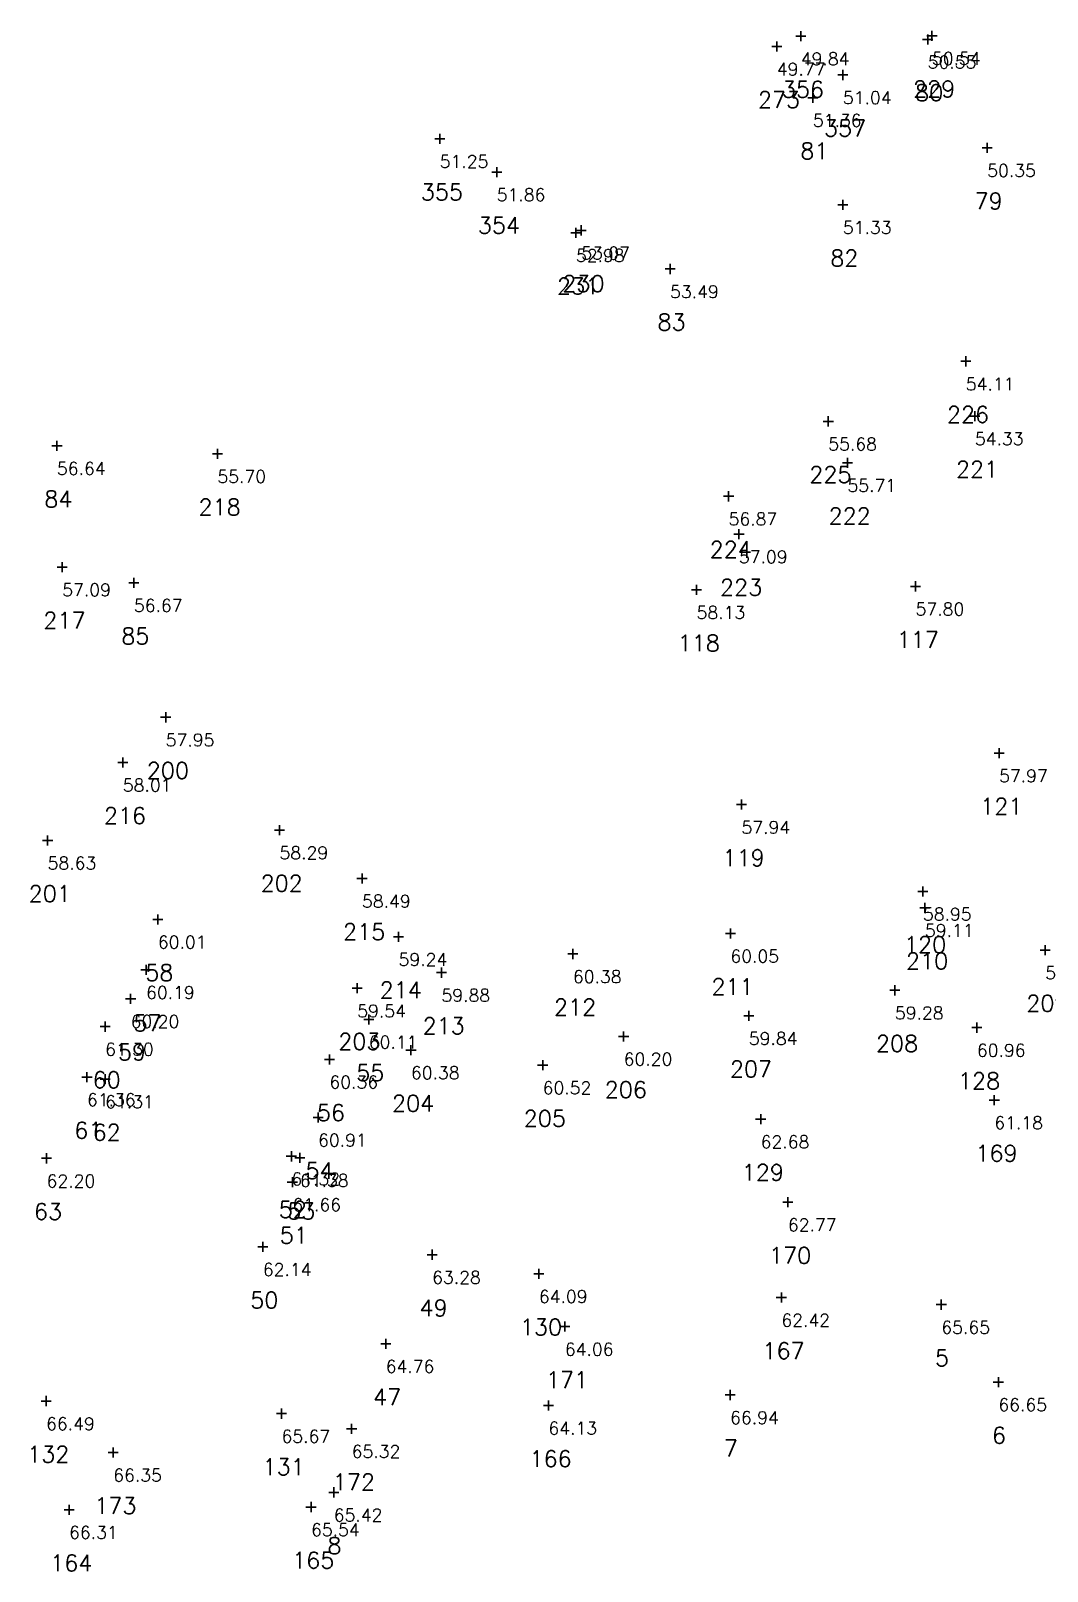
# Model space of a CAD drawing. Header units: millimetres. Extents: x 1412622 to 1412799, y 4931528 to 4931667.
# Drawn here: x 1412670.8 to 1412711.1, y 4931545.5 to 4931606.6 of the extents above; entities that cross this region are included whole.
import ezdxf
from ezdxf.enums import TextEntityAlignment as Align

# ---------------------------------------------------------------- set-up
doc = ezdxf.new("R2010")
doc.units = ezdxf.units.MM
doc.layers.add('M1502', color=7, linetype='Continuous')
doc.styles.add('CIVILCADMAIN', font='TXT.SHX')
doc.styles.add('MAVAT_HEBTXT', font='hebtxt.shx')

# ---------------------------------------------------------------- blocks, each defined once
blk = doc.blocks.new('M1502')
for points in [[(-0.4, 0), (0.4, 0)], [(0, 0.4), (0, -0.4)]]:
    blk.add_lwpolyline(points)
at = {"style": 'MAVAT_HEBTXT', "flags": 1}
for tag, p in [('MARK', (0, 2.3)), ('NAME', (0, -4.87))]:
    blk.add_attdef(tag, text='', height=2, dxfattribs=at).set_placement(p, align=Align.MIDDLE)
at = {"style": 'MAVAT_HEBTXT'}
blk.add_attdef('HEIGHT', text='', height=2, dxfattribs=at).set_placement((0, -2.3), align=Align.MIDDLE)

msp = doc.modelspace()

# ---------------------------------------------------------------- block references
at = {"layer": 'M1502'}
ref = msp.add_blockref('M1502', (1412701.34, 4931606.35, 49.84), dxfattribs=dict(at, xscale=0.5, yscale=0.5))
ref.add_attrib('HEIGHT', '49.84', (1412701.34, 4931605.2, 49.84), dxfattribs={"layer": '0', "height": 0.5, "style": 'CIVILCADMAIN'})
ref.add_attrib('NAME', '356', (1412700.59, 4931603.916, 49.84), dxfattribs={"layer": '0', "height": 0.65, "style": 'CIVILCADMAIN'})
ref = msp.add_blockref('M1502', (1412706.54, 4931606.36, 50.54), dxfattribs=dict(at, xscale=0.5, yscale=0.5))
ref.add_attrib('HEIGHT', '50.54', (1412706.54, 4931605.21, 50.54), dxfattribs={"layer": '0', "height": 0.5, "style": 'CIVILCADMAIN'})
ref.add_attrib('NAME', '229', (1412705.79, 4931603.926, 50.54), dxfattribs={"layer": '0', "height": 0.65, "style": 'CIVILCADMAIN'})
ref = msp.add_blockref('M1502', (1412706.37, 4931606.22, 50.55), dxfattribs=dict(at, xscale=0.5, yscale=0.5))
ref.add_attrib('HEIGHT', '50.55', (1412706.37, 4931605.07, 50.55), dxfattribs={"layer": '0', "height": 0.5, "style": 'CIVILCADMAIN'})
ref.add_attrib('NAME', '80', (1412705.87, 4931603.786, 50.55), dxfattribs={"layer": '0', "height": 0.65, "style": 'CIVILCADMAIN'})
ref = msp.add_blockref('M1502', (1412700.39, 4931605.94, 49.77), dxfattribs=dict(at, xscale=0.5, yscale=0.5))
ref.add_attrib('HEIGHT', '49.77', (1412700.39, 4931604.79, 49.77), dxfattribs={"layer": '0', "height": 0.5, "style": 'CIVILCADMAIN'})
ref.add_attrib('NAME', '273', (1412699.64, 4931603.506, 49.77), dxfattribs={"layer": '0', "height": 0.65, "style": 'CIVILCADMAIN'})
ref = msp.add_blockref('M1502', (1412703.01, 4931604.81, 51.04), dxfattribs=dict(at, xscale=0.5, yscale=0.5))
ref.add_attrib('HEIGHT', '51.04', (1412703.01, 4931603.66, 51.04), dxfattribs={"layer": '0', "height": 0.5, "style": 'CIVILCADMAIN'})
ref.add_attrib('NAME', '357', (1412702.26, 4931602.376, 51.04), dxfattribs={"layer": '0', "height": 0.65, "style": 'CIVILCADMAIN'})
ref = msp.add_blockref('M1502', (1412701.82, 4931603.91, 51.36), dxfattribs=dict(at, xscale=0.5, yscale=0.5))
ref.add_attrib('HEIGHT', '51.36', (1412701.82, 4931602.76, 51.36), dxfattribs={"layer": '0', "height": 0.5, "style": 'CIVILCADMAIN'})
ref.add_attrib('NAME', '81', (1412701.32, 4931601.476, 51.36), dxfattribs={"layer": '0', "height": 0.65, "style": 'CIVILCADMAIN'})
ref = msp.add_blockref('M1502', (1412687.03, 4931602.28, 51.25), dxfattribs=dict(at, xscale=0.5, yscale=0.5))
ref.add_attrib('HEIGHT', '51.25', (1412687.03, 4931601.13, 51.25), dxfattribs={"layer": '0', "height": 0.5, "style": 'CIVILCADMAIN'})
ref.add_attrib('NAME', '355', (1412686.28, 4931599.846, 51.25), dxfattribs={"layer": '0', "height": 0.65, "style": 'CIVILCADMAIN'})
ref = msp.add_blockref('M1502', (1412708.73, 4931601.92, 50.35), dxfattribs=dict(at, xscale=0.5, yscale=0.5))
ref.add_attrib('HEIGHT', '50.35', (1412708.73, 4931600.77, 50.35), dxfattribs={"layer": '0', "height": 0.5, "style": 'CIVILCADMAIN'})
ref.add_attrib('NAME', '79', (1412708.23, 4931599.486, 50.35), dxfattribs={"layer": '0', "height": 0.65, "style": 'CIVILCADMAIN'})
ref = msp.add_blockref('M1502', (1412689.29, 4931600.96, 51.86), dxfattribs=dict(at, xscale=0.5, yscale=0.5))
ref.add_attrib('HEIGHT', '51.86', (1412689.29, 4931599.81, 51.86), dxfattribs={"layer": '0', "height": 0.5, "style": 'CIVILCADMAIN'})
ref.add_attrib('NAME', '354', (1412688.54, 4931598.526, 51.86), dxfattribs={"layer": '0', "height": 0.65, "style": 'CIVILCADMAIN'})
ref = msp.add_blockref('M1502', (1412703.01, 4931599.66, 51.33), dxfattribs=dict(at, xscale=0.5, yscale=0.5))
ref.add_attrib('HEIGHT', '51.33', (1412703.01, 4931598.51, 51.33), dxfattribs={"layer": '0', "height": 0.5, "style": 'CIVILCADMAIN'})
ref.add_attrib('NAME', '82', (1412702.51, 4931597.226, 51.33), dxfattribs={"layer": '0', "height": 0.65, "style": 'CIVILCADMAIN'})
ref = msp.add_blockref('M1502', (1412692.43, 4931598.55, 52.98), dxfattribs=dict(at, xscale=0.5, yscale=0.5))
ref.add_attrib('HEIGHT', '52.98', (1412692.43, 4931597.4, 52.98), dxfattribs={"layer": '0', "height": 0.5, "style": 'CIVILCADMAIN'})
ref.add_attrib('NAME', '231', (1412691.68, 4931596.116, 52.98), dxfattribs={"layer": '0', "height": 0.65, "style": 'CIVILCADMAIN'})
ref = msp.add_blockref('M1502', (1412692.64, 4931598.65, 53.07), dxfattribs=dict(at, xscale=0.5, yscale=0.5))
ref.add_attrib('HEIGHT', '53.07', (1412692.64, 4931597.5, 53.07), dxfattribs={"layer": '0', "height": 0.5, "style": 'CIVILCADMAIN'})
ref.add_attrib('NAME', '230', (1412691.89, 4931596.216, 53.07), dxfattribs={"layer": '0', "height": 0.65, "style": 'CIVILCADMAIN'})
ref = msp.add_blockref('M1502', (1412696.16, 4931597.12, 53.49), dxfattribs=dict(at, xscale=0.5, yscale=0.5))
ref.add_attrib('HEIGHT', '53.49', (1412696.16, 4931595.97, 53.49), dxfattribs={"layer": '0', "height": 0.5, "style": 'CIVILCADMAIN'})
ref.add_attrib('NAME', '83', (1412695.66, 4931594.686, 53.49), dxfattribs={"layer": '0', "height": 0.65, "style": 'CIVILCADMAIN'})
ref = msp.add_blockref('M1502', (1412707.88, 4931593.46, 54.11), dxfattribs=dict(at, xscale=0.5, yscale=0.5))
ref.add_attrib('HEIGHT', '54.11', (1412707.88, 4931592.31, 54.11), dxfattribs={"layer": '0', "height": 0.5, "style": 'CIVILCADMAIN'})
ref.add_attrib('NAME', '226', (1412707.13, 4931591.026, 54.11), dxfattribs={"layer": '0', "height": 0.65, "style": 'CIVILCADMAIN'})
ref = msp.add_blockref('M1502', (1412702.43, 4931591.08, 55.68), dxfattribs=dict(at, xscale=0.5, yscale=0.5))
ref.add_attrib('HEIGHT', '55.68', (1412702.43, 4931589.93, 55.68), dxfattribs={"layer": '0', "height": 0.5, "style": 'CIVILCADMAIN'})
ref.add_attrib('NAME', '225', (1412701.68, 4931588.646, 55.68), dxfattribs={"layer": '0', "height": 0.65, "style": 'CIVILCADMAIN'})
ref = msp.add_blockref('M1502', (1412708.24, 4931591.29, 54.33), dxfattribs=dict(at, xscale=0.5, yscale=0.5))
ref.add_attrib('HEIGHT', '54.33', (1412708.24, 4931590.14, 54.33), dxfattribs={"layer": '0', "height": 0.5, "style": 'CIVILCADMAIN'})
ref.add_attrib('NAME', '221', (1412707.49, 4931588.856, 54.33), dxfattribs={"layer": '0', "height": 0.65, "style": 'CIVILCADMAIN'})
ref = msp.add_blockref('M1502', (1412671.86, 4931590.11, 56.64), dxfattribs=dict(at, xscale=0.5, yscale=0.5))
ref.add_attrib('HEIGHT', '56.64', (1412671.86, 4931588.96, 56.64), dxfattribs={"layer": '0', "height": 0.5, "style": 'CIVILCADMAIN'})
ref.add_attrib('NAME', '84', (1412671.36, 4931587.676, 56.64), dxfattribs={"layer": '0', "height": 0.65, "style": 'CIVILCADMAIN'})
ref = msp.add_blockref('M1502', (1412678.22, 4931589.79, 55.7), dxfattribs=dict(at, xscale=0.5, yscale=0.5))
ref.add_attrib('HEIGHT', '55.70', (1412678.22, 4931588.64, 55.7), dxfattribs={"layer": '0', "height": 0.5, "style": 'CIVILCADMAIN'})
ref.add_attrib('NAME', '218', (1412677.47, 4931587.356, 55.7), dxfattribs={"layer": '0', "height": 0.65, "style": 'CIVILCADMAIN'})
ref = msp.add_blockref('M1502', (1412703.19, 4931589.44, 55.71), dxfattribs=dict(at, xscale=0.5, yscale=0.5))
ref.add_attrib('HEIGHT', '55.71', (1412703.19, 4931588.29, 55.71), dxfattribs={"layer": '0', "height": 0.5, "style": 'CIVILCADMAIN'})
ref.add_attrib('NAME', '222', (1412702.44, 4931587.006, 55.71), dxfattribs={"layer": '0', "height": 0.65, "style": 'CIVILCADMAIN'})
ref = msp.add_blockref('M1502', (1412698.48, 4931588.11, 56.87), dxfattribs=dict(at, xscale=0.5, yscale=0.5))
ref.add_attrib('HEIGHT', '56.87', (1412698.48, 4931586.96, 56.87), dxfattribs={"layer": '0', "height": 0.5, "style": 'CIVILCADMAIN'})
ref.add_attrib('NAME', '224', (1412697.73, 4931585.676, 56.87), dxfattribs={"layer": '0', "height": 0.65, "style": 'CIVILCADMAIN'})
ref = msp.add_blockref('M1502', (1412698.89, 4931586.61, 57.09), dxfattribs=dict(at, xscale=0.5, yscale=0.5))
ref.add_attrib('HEIGHT', '57.09', (1412698.89, 4931585.46, 57.09), dxfattribs={"layer": '0', "height": 0.5, "style": 'CIVILCADMAIN'})
ref.add_attrib('NAME', '223', (1412698.14, 4931584.176, 57.09), dxfattribs={"layer": '0', "height": 0.65, "style": 'CIVILCADMAIN'})
ref = msp.add_blockref('M1502', (1412672.07, 4931585.3, 57.09), dxfattribs=dict(at, xscale=0.5, yscale=0.5))
ref.add_attrib('HEIGHT', '57.09', (1412672.07, 4931584.15, 57.09), dxfattribs={"layer": '0', "height": 0.5, "style": 'CIVILCADMAIN'})
ref.add_attrib('NAME', '217', (1412671.32, 4931582.866, 57.09), dxfattribs={"layer": '0', "height": 0.65, "style": 'CIVILCADMAIN'})
ref = msp.add_blockref('M1502', (1412674.91, 4931584.68, 56.67), dxfattribs=dict(at, xscale=0.5, yscale=0.5))
ref.add_attrib('HEIGHT', '56.67', (1412674.91, 4931583.53, 56.67), dxfattribs={"layer": '0', "height": 0.5, "style": 'CIVILCADMAIN'})
ref.add_attrib('NAME', '85', (1412674.41, 4931582.246, 56.67), dxfattribs={"layer": '0', "height": 0.65, "style": 'CIVILCADMAIN'})
ref = msp.add_blockref('M1502', (1412697.21, 4931584.4, 58.13), dxfattribs=dict(at, xscale=0.5, yscale=0.5))
ref.add_attrib('HEIGHT', '58.13', (1412697.21, 4931583.25, 58.13), dxfattribs={"layer": '0', "height": 0.5, "style": 'CIVILCADMAIN'})
ref.add_attrib('NAME', '118', (1412696.46, 4931581.966, 58.13), dxfattribs={"layer": '0', "height": 0.65, "style": 'CIVILCADMAIN'})
ref = msp.add_blockref('M1502', (1412705.89, 4931584.54, 57.8), dxfattribs=dict(at, xscale=0.5, yscale=0.5))
ref.add_attrib('HEIGHT', '57.80', (1412705.89, 4931583.39, 57.8), dxfattribs={"layer": '0', "height": 0.5, "style": 'CIVILCADMAIN'})
ref.add_attrib('NAME', '117', (1412705.14, 4931582.106, 57.8), dxfattribs={"layer": '0', "height": 0.65, "style": 'CIVILCADMAIN'})
ref = msp.add_blockref('M1502', (1412676.17, 4931579.35, 57.95), dxfattribs=dict(at, xscale=0.5, yscale=0.5))
ref.add_attrib('HEIGHT', '57.95', (1412676.17, 4931578.2, 57.95), dxfattribs={"layer": '0', "height": 0.5, "style": 'CIVILCADMAIN'})
ref.add_attrib('NAME', '200', (1412675.42, 4931576.916, 57.95), dxfattribs={"layer": '0', "height": 0.65, "style": 'CIVILCADMAIN'})
ref = msp.add_blockref('M1502', (1412674.47, 4931577.56, 58.01), dxfattribs=dict(at, xscale=0.5, yscale=0.5))
ref.add_attrib('HEIGHT', '58.01', (1412674.47, 4931576.41, 58.01), dxfattribs={"layer": '0', "height": 0.5, "style": 'CIVILCADMAIN'})
ref.add_attrib('NAME', '216', (1412673.72, 4931575.126, 58.01), dxfattribs={"layer": '0', "height": 0.65, "style": 'CIVILCADMAIN'})
ref = msp.add_blockref('M1502', (1412709.2, 4931577.93, 57.97), dxfattribs=dict(at, xscale=0.5, yscale=0.5))
ref.add_attrib('HEIGHT', '57.97', (1412709.2, 4931576.78, 57.97), dxfattribs={"layer": '0', "height": 0.5, "style": 'CIVILCADMAIN'})
ref.add_attrib('NAME', '121', (1412708.45, 4931575.496, 57.97), dxfattribs={"layer": '0', "height": 0.65, "style": 'CIVILCADMAIN'})
ref = msp.add_blockref('M1502', (1412698.99, 4931575.89, 57.94), dxfattribs=dict(at, xscale=0.5, yscale=0.5))
ref.add_attrib('HEIGHT', '57.94', (1412698.99, 4931574.74, 57.94), dxfattribs={"layer": '0', "height": 0.5, "style": 'CIVILCADMAIN'})
ref.add_attrib('NAME', '119', (1412698.24, 4931573.456, 57.94), dxfattribs={"layer": '0', "height": 0.65, "style": 'CIVILCADMAIN'})
ref = msp.add_blockref('M1502', (1412671.49, 4931574.47, 58.63), dxfattribs=dict(at, xscale=0.5, yscale=0.5))
ref.add_attrib('HEIGHT', '58.63', (1412671.49, 4931573.32, 58.63), dxfattribs={"layer": '0', "height": 0.5, "style": 'CIVILCADMAIN'})
ref.add_attrib('NAME', '201', (1412670.74, 4931572.036, 58.63), dxfattribs={"layer": '0', "height": 0.65, "style": 'CIVILCADMAIN'})
ref = msp.add_blockref('M1502', (1412680.68, 4931574.88, 58.29), dxfattribs=dict(at, xscale=0.5, yscale=0.5))
ref.add_attrib('HEIGHT', '58.29', (1412680.68, 4931573.73, 58.29), dxfattribs={"layer": '0', "height": 0.5, "style": 'CIVILCADMAIN'})
ref.add_attrib('NAME', '202', (1412679.93, 4931572.446, 58.29), dxfattribs={"layer": '0', "height": 0.65, "style": 'CIVILCADMAIN'})
ref = msp.add_blockref('M1502', (1412683.95, 4931572.96, 58.49), dxfattribs=dict(at, xscale=0.5, yscale=0.5))
ref.add_attrib('HEIGHT', '58.49', (1412683.95, 4931571.81, 58.49), dxfattribs={"layer": '0', "height": 0.5, "style": 'CIVILCADMAIN'})
ref.add_attrib('NAME', '215', (1412683.2, 4931570.526, 58.49), dxfattribs={"layer": '0', "height": 0.65, "style": 'CIVILCADMAIN'})
ref = msp.add_blockref('M1502', (1412706.18, 4931572.45, 58.95), dxfattribs=dict(at, xscale=0.5, yscale=0.5))
ref.add_attrib('HEIGHT', '58.95', (1412706.18, 4931571.3, 58.95), dxfattribs={"layer": '0', "height": 0.5, "style": 'CIVILCADMAIN'})
ref.add_attrib('NAME', '120', (1412705.43, 4931570.016, 58.95), dxfattribs={"layer": '0', "height": 0.65, "style": 'CIVILCADMAIN'})
ref = msp.add_blockref('M1502', (1412675.86, 4931571.34, 60.01), dxfattribs=dict(at, xscale=0.5, yscale=0.5))
ref.add_attrib('HEIGHT', '60.01', (1412675.86, 4931570.19, 60.01), dxfattribs={"layer": '0', "height": 0.5, "style": 'CIVILCADMAIN'})
ref.add_attrib('NAME', '58', (1412675.36, 4931568.906, 60.01), dxfattribs={"layer": '0', "height": 0.65, "style": 'CIVILCADMAIN'})
ref = msp.add_blockref('M1502', (1412706.26, 4931571.8, 59.11), dxfattribs=dict(at, xscale=0.5, yscale=0.5))
ref.add_attrib('HEIGHT', '59.11', (1412706.26, 4931570.65, 59.11), dxfattribs={"layer": '0', "height": 0.5, "style": 'CIVILCADMAIN'})
ref.add_attrib('NAME', '210', (1412705.51, 4931569.366, 59.11), dxfattribs={"layer": '0', "height": 0.65, "style": 'CIVILCADMAIN'})
ref = msp.add_blockref('M1502', (1412685.4, 4931570.65, 59.24), dxfattribs=dict(at, xscale=0.5, yscale=0.5))
ref.add_attrib('HEIGHT', '59.24', (1412685.4, 4931569.5, 59.24), dxfattribs={"layer": '0', "height": 0.5, "style": 'CIVILCADMAIN'})
ref.add_attrib('NAME', '214', (1412684.65, 4931568.216, 59.24), dxfattribs={"layer": '0', "height": 0.65, "style": 'CIVILCADMAIN'})
ref = msp.add_blockref('M1502', (1412698.55, 4931570.78, 60.05), dxfattribs=dict(at, xscale=0.5, yscale=0.5))
ref.add_attrib('HEIGHT', '60.05', (1412698.55, 4931569.63, 60.05), dxfattribs={"layer": '0', "height": 0.5, "style": 'CIVILCADMAIN'})
ref.add_attrib('NAME', '211', (1412697.8, 4931568.346, 60.05), dxfattribs={"layer": '0', "height": 0.65, "style": 'CIVILCADMAIN'})
ref = msp.add_blockref('M1502', (1412711.03, 4931570.12, 58.97), dxfattribs=dict(at, xscale=0.5, yscale=0.5))
ref.add_attrib('HEIGHT', '58.97', (1412711.03, 4931568.97, 58.97), dxfattribs={"layer": '0', "height": 0.5, "style": 'CIVILCADMAIN'})
ref.add_attrib('NAME', '209', (1412710.28, 4931567.686, 58.97), dxfattribs={"layer": '0', "height": 0.65, "style": 'CIVILCADMAIN'})
ref = msp.add_blockref('M1502', (1412692.31, 4931569.97, 60.38), dxfattribs=dict(at, xscale=0.5, yscale=0.5))
ref.add_attrib('HEIGHT', '60.38', (1412692.31, 4931568.82, 60.38), dxfattribs={"layer": '0', "height": 0.5, "style": 'CIVILCADMAIN'})
ref.add_attrib('NAME', '212', (1412691.56, 4931567.536, 60.38), dxfattribs={"layer": '0', "height": 0.65, "style": 'CIVILCADMAIN'})
ref = msp.add_blockref('M1502', (1412675.39, 4931569.34, 60.19), dxfattribs=dict(at, xscale=0.5, yscale=0.5))
ref.add_attrib('HEIGHT', '60.19', (1412675.39, 4931568.19, 60.19), dxfattribs={"layer": '0', "height": 0.5, "style": 'CIVILCADMAIN'})
ref.add_attrib('NAME', '57', (1412674.89, 4931566.906, 60.19), dxfattribs={"layer": '0', "height": 0.65, "style": 'CIVILCADMAIN'})
ref = msp.add_blockref('M1502', (1412687.1, 4931569.23, 59.88), dxfattribs=dict(at, xscale=0.5, yscale=0.5))
ref.add_attrib('HEIGHT', '59.88', (1412687.1, 4931568.08, 59.88), dxfattribs={"layer": '0', "height": 0.5, "style": 'CIVILCADMAIN'})
ref.add_attrib('NAME', '213', (1412686.35, 4931566.796, 59.88), dxfattribs={"layer": '0', "height": 0.65, "style": 'CIVILCADMAIN'})
ref = msp.add_blockref('M1502', (1412683.76, 4931568.61, 59.54), dxfattribs=dict(at, xscale=0.5, yscale=0.5))
ref.add_attrib('HEIGHT', '59.54', (1412683.76, 4931567.46, 59.54), dxfattribs={"layer": '0', "height": 0.5, "style": 'CIVILCADMAIN'})
ref.add_attrib('NAME', '203', (1412683.01, 4931566.176, 59.54), dxfattribs={"layer": '0', "height": 0.65, "style": 'CIVILCADMAIN'})
ref = msp.add_blockref('M1502', (1412705.07, 4931568.53, 59.28), dxfattribs=dict(at, xscale=0.5, yscale=0.5))
ref.add_attrib('HEIGHT', '59.28', (1412705.07, 4931567.38, 59.28), dxfattribs={"layer": '0', "height": 0.5, "style": 'CIVILCADMAIN'})
ref.add_attrib('NAME', '208', (1412704.32, 4931566.096, 59.28), dxfattribs={"layer": '0', "height": 0.65, "style": 'CIVILCADMAIN'})
ref = msp.add_blockref('M1502', (1412674.78, 4931568.19, 60.2), dxfattribs=dict(at, xscale=0.5, yscale=0.5))
ref.add_attrib('HEIGHT', '60.20', (1412674.78, 4931567.04, 60.2), dxfattribs={"layer": '0', "height": 0.5, "style": 'CIVILCADMAIN'})
ref.add_attrib('NAME', '59', (1412674.28, 4931565.756, 60.2), dxfattribs={"layer": '0', "height": 0.65, "style": 'CIVILCADMAIN'})
ref = msp.add_blockref('M1502', (1412673.77, 4931567.09, 61.3), dxfattribs=dict(at, xscale=0.5, yscale=0.5))
ref.add_attrib('HEIGHT', '61.30', (1412673.77, 4931565.94, 61.3), dxfattribs={"layer": '0', "height": 0.5, "style": 'CIVILCADMAIN'})
ref.add_attrib('NAME', '60', (1412673.27, 4931564.656, 61.3), dxfattribs={"layer": '0', "height": 0.65, "style": 'CIVILCADMAIN'})
ref = msp.add_blockref('M1502', (1412684.22, 4931567.37, 60.11), dxfattribs=dict(at, xscale=0.5, yscale=0.5))
ref.add_attrib('HEIGHT', '60.11', (1412684.22, 4931566.22, 60.11), dxfattribs={"layer": '0', "height": 0.5, "style": 'CIVILCADMAIN'})
ref.add_attrib('NAME', '55', (1412683.72, 4931564.936, 60.11), dxfattribs={"layer": '0', "height": 0.65, "style": 'CIVILCADMAIN'})
ref = msp.add_blockref('M1502', (1412699.28, 4931567.52, 59.84), dxfattribs=dict(at, xscale=0.5, yscale=0.5))
ref.add_attrib('HEIGHT', '59.84', (1412699.28, 4931566.37, 59.84), dxfattribs={"layer": '0', "height": 0.5, "style": 'CIVILCADMAIN'})
ref.add_attrib('NAME', '207', (1412698.53, 4931565.086, 59.84), dxfattribs={"layer": '0', "height": 0.65, "style": 'CIVILCADMAIN'})
ref = msp.add_blockref('M1502', (1412708.32, 4931567.05, 60.96), dxfattribs=dict(at, xscale=0.5, yscale=0.5))
ref.add_attrib('HEIGHT', '60.96', (1412708.32, 4931565.9, 60.96), dxfattribs={"layer": '0', "height": 0.5, "style": 'CIVILCADMAIN'})
ref.add_attrib('NAME', '128', (1412707.57, 4931564.616, 60.96), dxfattribs={"layer": '0', "height": 0.65, "style": 'CIVILCADMAIN'})
ref = msp.add_blockref('M1502', (1412694.32, 4931566.7, 60.2), dxfattribs=dict(at, xscale=0.5, yscale=0.5))
ref.add_attrib('HEIGHT', '60.20', (1412694.32, 4931565.55, 60.2), dxfattribs={"layer": '0', "height": 0.5, "style": 'CIVILCADMAIN'})
ref.add_attrib('NAME', '206', (1412693.57, 4931564.266, 60.2), dxfattribs={"layer": '0', "height": 0.65, "style": 'CIVILCADMAIN'})
ref = msp.add_blockref('M1502', (1412682.66, 4931565.79, 60.36), dxfattribs=dict(at, xscale=0.5, yscale=0.5))
ref.add_attrib('HEIGHT', '60.36', (1412682.66, 4931564.64, 60.36), dxfattribs={"layer": '0', "height": 0.5, "style": 'CIVILCADMAIN'})
ref.add_attrib('NAME', '56', (1412682.16, 4931563.356, 60.36), dxfattribs={"layer": '0', "height": 0.65, "style": 'CIVILCADMAIN'})
ref = msp.add_blockref('M1502', (1412685.89, 4931566.16, 60.38), dxfattribs=dict(at, xscale=0.5, yscale=0.5))
ref.add_attrib('HEIGHT', '60.38', (1412685.89, 4931565.01, 60.38), dxfattribs={"layer": '0', "height": 0.5, "style": 'CIVILCADMAIN'})
ref.add_attrib('NAME', '204', (1412685.14, 4931563.726, 60.38), dxfattribs={"layer": '0', "height": 0.65, "style": 'CIVILCADMAIN'})
ref = msp.add_blockref('M1502', (1412691.11, 4931565.56, 60.52), dxfattribs=dict(at, xscale=0.5, yscale=0.5))
ref.add_attrib('HEIGHT', '60.52', (1412691.11, 4931564.41, 60.52), dxfattribs={"layer": '0', "height": 0.5, "style": 'CIVILCADMAIN'})
ref.add_attrib('NAME', '205', (1412690.36, 4931563.126, 60.52), dxfattribs={"layer": '0', "height": 0.65, "style": 'CIVILCADMAIN'})
ref = msp.add_blockref('M1502', (1412673.05, 4931565.09, 61.36), dxfattribs=dict(at, xscale=0.5, yscale=0.5))
ref.add_attrib('HEIGHT', '61.36', (1412673.05, 4931563.94, 61.36), dxfattribs={"layer": '0', "height": 0.5, "style": 'CIVILCADMAIN'})
ref.add_attrib('NAME', '61', (1412672.55, 4931562.656, 61.36), dxfattribs={"layer": '0', "height": 0.65, "style": 'CIVILCADMAIN'})
ref = msp.add_blockref('M1502', (1412673.77, 4931565.01, 61.31), dxfattribs=dict(at, xscale=0.5, yscale=0.5))
ref.add_attrib('HEIGHT', '61.31', (1412673.77, 4931563.86, 61.31), dxfattribs={"layer": '0', "height": 0.5, "style": 'CIVILCADMAIN'})
ref.add_attrib('NAME', '62', (1412673.27, 4931562.576, 61.31), dxfattribs={"layer": '0', "height": 0.65, "style": 'CIVILCADMAIN'})
ref = msp.add_blockref('M1502', (1412709.01, 4931564.18, 61.18), dxfattribs=dict(at, xscale=0.5, yscale=0.5))
ref.add_attrib('HEIGHT', '61.18', (1412709.01, 4931563.03, 61.18), dxfattribs={"layer": '0', "height": 0.5, "style": 'CIVILCADMAIN'})
ref.add_attrib('NAME', '169', (1412708.26, 4931561.746, 61.18), dxfattribs={"layer": '0', "height": 0.65, "style": 'CIVILCADMAIN'})
ref = msp.add_blockref('M1502', (1412682.21, 4931563.49, 60.91), dxfattribs=dict(at, xscale=0.5, yscale=0.5))
ref.add_attrib('HEIGHT', '60.91', (1412682.21, 4931562.34, 60.91), dxfattribs={"layer": '0', "height": 0.5, "style": 'CIVILCADMAIN'})
ref.add_attrib('NAME', '54', (1412681.71, 4931561.056, 60.91), dxfattribs={"layer": '0', "height": 0.65, "style": 'CIVILCADMAIN'})
ref = msp.add_blockref('M1502', (1412699.75, 4931563.42, 62.68), dxfattribs=dict(at, xscale=0.5, yscale=0.5))
ref.add_attrib('HEIGHT', '62.68', (1412699.75, 4931562.27, 62.68), dxfattribs={"layer": '0', "height": 0.5, "style": 'CIVILCADMAIN'})
ref.add_attrib('NAME', '129', (1412699, 4931560.986, 62.68), dxfattribs={"layer": '0', "height": 0.65, "style": 'CIVILCADMAIN'})
ref = msp.add_blockref('M1502', (1412671.45, 4931561.87, 62.2), dxfattribs=dict(at, xscale=0.5, yscale=0.5))
ref.add_attrib('HEIGHT', '62.20', (1412671.45, 4931560.72, 62.2), dxfattribs={"layer": '0', "height": 0.5, "style": 'CIVILCADMAIN'})
ref.add_attrib('NAME', '63', (1412670.95, 4931559.436, 62.2), dxfattribs={"layer": '0', "height": 0.65, "style": 'CIVILCADMAIN'})
ref = msp.add_blockref('M1502', (1412681.15, 4931561.95, 61.32), dxfattribs=dict(at, xscale=0.5, yscale=0.5))
ref.add_attrib('HEIGHT', '61.32', (1412681.15, 4931560.8, 61.32), dxfattribs={"layer": '0', "height": 0.5, "style": 'CIVILCADMAIN'})
ref.add_attrib('NAME', '52', (1412680.65, 4931559.516, 61.32), dxfattribs={"layer": '0', "height": 0.65, "style": 'CIVILCADMAIN'})
ref = msp.add_blockref('M1502', (1412681.49, 4931561.89, 61.38), dxfattribs=dict(at, xscale=0.5, yscale=0.5))
ref.add_attrib('HEIGHT', '61.38', (1412681.49, 4931560.74, 61.38), dxfattribs={"layer": '0', "height": 0.5, "style": 'CIVILCADMAIN'})
ref.add_attrib('NAME', '53', (1412680.99, 4931559.456, 61.38), dxfattribs={"layer": '0', "height": 0.65, "style": 'CIVILCADMAIN'})
ref = msp.add_blockref('M1502', (1412681.19, 4931560.93, 61.66), dxfattribs=dict(at, xscale=0.5, yscale=0.5))
ref.add_attrib('HEIGHT', '61.66', (1412681.19, 4931559.78, 61.66), dxfattribs={"layer": '0', "height": 0.5, "style": 'CIVILCADMAIN'})
ref.add_attrib('NAME', '51', (1412680.69, 4931558.496, 61.66), dxfattribs={"layer": '0', "height": 0.65, "style": 'CIVILCADMAIN'})
ref = msp.add_blockref('M1502', (1412700.83, 4931560.13, 62.77), dxfattribs=dict(at, xscale=0.5, yscale=0.5))
ref.add_attrib('HEIGHT', '62.77', (1412700.83, 4931558.98, 62.77), dxfattribs={"layer": '0', "height": 0.5, "style": 'CIVILCADMAIN'})
ref.add_attrib('NAME', '170', (1412700.08, 4931557.696, 62.77), dxfattribs={"layer": '0', "height": 0.65, "style": 'CIVILCADMAIN'})
ref = msp.add_blockref('M1502', (1412680.02, 4931558.36, 62.14), dxfattribs=dict(at, xscale=0.5, yscale=0.5))
ref.add_attrib('HEIGHT', '62.14', (1412680.02, 4931557.21, 62.14), dxfattribs={"layer": '0', "height": 0.5, "style": 'CIVILCADMAIN'})
ref.add_attrib('NAME', '50', (1412679.52, 4931555.926, 62.14), dxfattribs={"layer": '0', "height": 0.65, "style": 'CIVILCADMAIN'})
ref = msp.add_blockref('M1502', (1412686.73, 4931558.05, 63.28), dxfattribs=dict(at, xscale=0.5, yscale=0.5))
ref.add_attrib('HEIGHT', '63.28', (1412686.73, 4931556.9, 63.28), dxfattribs={"layer": '0', "height": 0.5, "style": 'CIVILCADMAIN'})
ref.add_attrib('NAME', '49', (1412686.23, 4931555.616, 63.28), dxfattribs={"layer": '0', "height": 0.65, "style": 'CIVILCADMAIN'})
ref = msp.add_blockref('M1502', (1412690.96, 4931557.29, 64.09), dxfattribs=dict(at, xscale=0.5, yscale=0.5))
ref.add_attrib('HEIGHT', '64.09', (1412690.96, 4931556.14, 64.09), dxfattribs={"layer": '0', "height": 0.5, "style": 'CIVILCADMAIN'})
ref.add_attrib('NAME', '130', (1412690.21, 4931554.856, 64.09), dxfattribs={"layer": '0', "height": 0.65, "style": 'CIVILCADMAIN'})
ref = msp.add_blockref('M1502', (1412700.57, 4931556.35, 62.42), dxfattribs=dict(at, xscale=0.5, yscale=0.5))
ref.add_attrib('HEIGHT', '62.42', (1412700.57, 4931555.2, 62.42), dxfattribs={"layer": '0', "height": 0.5, "style": 'CIVILCADMAIN'})
ref.add_attrib('NAME', '167', (1412699.82, 4931553.916, 62.42), dxfattribs={"layer": '0', "height": 0.65, "style": 'CIVILCADMAIN'})
ref = msp.add_blockref('M1502', (1412706.91, 4931556.07, 65.65), dxfattribs=dict(at, xscale=0.5, yscale=0.5))
ref.add_attrib('HEIGHT', '65.65', (1412706.91, 4931554.92, 65.65), dxfattribs={"layer": '0', "height": 0.5, "style": 'CIVILCADMAIN'})
ref.add_attrib('NAME', '5', (1412706.66, 4931553.636, 65.65), dxfattribs={"layer": '0', "height": 0.65, "style": 'CIVILCADMAIN'})
ref = msp.add_blockref('M1502', (1412691.99, 4931555.2, 64.06), dxfattribs=dict(at, xscale=0.5, yscale=0.5))
ref.add_attrib('HEIGHT', '64.06', (1412691.99, 4931554.05, 64.06), dxfattribs={"layer": '0', "height": 0.5, "style": 'CIVILCADMAIN'})
ref.add_attrib('NAME', '171', (1412691.24, 4931552.766, 64.06), dxfattribs={"layer": '0', "height": 0.65, "style": 'CIVILCADMAIN'})
ref = msp.add_blockref('M1502', (1412684.89, 4931554.52, 64.76), dxfattribs=dict(at, xscale=0.5, yscale=0.5))
ref.add_attrib('HEIGHT', '64.76', (1412684.89, 4931553.37, 64.76), dxfattribs={"layer": '0', "height": 0.5, "style": 'CIVILCADMAIN'})
ref.add_attrib('NAME', '47', (1412684.39, 4931552.086, 64.76), dxfattribs={"layer": '0', "height": 0.65, "style": 'CIVILCADMAIN'})
ref = msp.add_blockref('M1502', (1412709.17, 4931553, 66.65), dxfattribs=dict(at, xscale=0.5, yscale=0.5))
ref.add_attrib('HEIGHT', '66.65', (1412709.17, 4931551.85, 66.65), dxfattribs={"layer": '0', "height": 0.5, "style": 'CIVILCADMAIN'})
ref.add_attrib('NAME', '6', (1412708.92, 4931550.566, 66.65), dxfattribs={"layer": '0', "height": 0.65, "style": 'CIVILCADMAIN'})
ref = msp.add_blockref('M1502', (1412698.54, 4931552.49, 66.94), dxfattribs=dict(at, xscale=0.5, yscale=0.5))
ref.add_attrib('HEIGHT', '66.94', (1412698.54, 4931551.34, 66.94), dxfattribs={"layer": '0', "height": 0.5, "style": 'CIVILCADMAIN'})
ref.add_attrib('NAME', '7', (1412698.29, 4931550.056, 66.94), dxfattribs={"layer": '0', "height": 0.65, "style": 'CIVILCADMAIN'})
ref = msp.add_blockref('M1502', (1412671.43, 4931552.25, 66.49), dxfattribs=dict(at, xscale=0.5, yscale=0.5))
ref.add_attrib('HEIGHT', '66.49', (1412671.43, 4931551.1, 66.49), dxfattribs={"layer": '0', "height": 0.5, "style": 'CIVILCADMAIN'})
ref.add_attrib('NAME', '132', (1412670.68, 4931549.816, 66.49), dxfattribs={"layer": '0', "height": 0.65, "style": 'CIVILCADMAIN'})
ref = msp.add_blockref('M1502', (1412680.76, 4931551.75, 65.67), dxfattribs=dict(at, xscale=0.5, yscale=0.5))
ref.add_attrib('HEIGHT', '65.67', (1412680.76, 4931550.6, 65.67), dxfattribs={"layer": '0', "height": 0.5, "style": 'CIVILCADMAIN'})
ref.add_attrib('NAME', '131', (1412680.01, 4931549.316, 65.67), dxfattribs={"layer": '0', "height": 0.65, "style": 'CIVILCADMAIN'})
ref = msp.add_blockref('M1502', (1412691.34, 4931552.07, 64.13), dxfattribs=dict(at, xscale=0.5, yscale=0.5))
ref.add_attrib('HEIGHT', '64.13', (1412691.34, 4931550.92, 64.13), dxfattribs={"layer": '0', "height": 0.5, "style": 'CIVILCADMAIN'})
ref.add_attrib('NAME', '166', (1412690.59, 4931549.636, 64.13), dxfattribs={"layer": '0', "height": 0.65, "style": 'CIVILCADMAIN'})
ref = msp.add_blockref('M1502', (1412683.54, 4931551.15, 65.32), dxfattribs=dict(at, xscale=0.5, yscale=0.5))
ref.add_attrib('HEIGHT', '65.32', (1412683.54, 4931550, 65.32), dxfattribs={"layer": '0', "height": 0.5, "style": 'CIVILCADMAIN'})
ref.add_attrib('NAME', '172', (1412682.79, 4931548.716, 65.32), dxfattribs={"layer": '0', "height": 0.65, "style": 'CIVILCADMAIN'})
ref = msp.add_blockref('M1502', (1412674.09, 4931550.21, 66.35), dxfattribs=dict(at, xscale=0.5, yscale=0.5))
ref.add_attrib('HEIGHT', '66.35', (1412674.09, 4931549.06, 66.35), dxfattribs={"layer": '0', "height": 0.5, "style": 'CIVILCADMAIN'})
ref.add_attrib('NAME', '173', (1412673.34, 4931547.776, 66.35), dxfattribs={"layer": '0', "height": 0.65, "style": 'CIVILCADMAIN'})
ref = msp.add_blockref('M1502', (1412682.83, 4931548.63, 65.42), dxfattribs=dict(at, xscale=0.5, yscale=0.5))
ref.add_attrib('HEIGHT', '65.42', (1412682.83, 4931547.48, 65.42), dxfattribs={"layer": '0', "height": 0.5, "style": 'CIVILCADMAIN'})
ref.add_attrib('NAME', '8', (1412682.58, 4931546.196, 65.42), dxfattribs={"layer": '0', "height": 0.65, "style": 'CIVILCADMAIN'})
ref = msp.add_blockref('M1502', (1412672.34, 4931547.94, 66.31), dxfattribs=dict(at, xscale=0.5, yscale=0.5))
ref.add_attrib('HEIGHT', '66.31', (1412672.34, 4931546.79, 66.31), dxfattribs={"layer": '0', "height": 0.5, "style": 'CIVILCADMAIN'})
ref.add_attrib('NAME', '164', (1412671.59, 4931545.506, 66.31), dxfattribs={"layer": '0', "height": 0.65, "style": 'CIVILCADMAIN'})
ref = msp.add_blockref('M1502', (1412681.93, 4931548.05, 65.54), dxfattribs=dict(at, xscale=0.5, yscale=0.5))
ref.add_attrib('HEIGHT', '65.54', (1412681.93, 4931546.9, 65.54), dxfattribs={"layer": '0', "height": 0.5, "style": 'CIVILCADMAIN'})
ref.add_attrib('NAME', '165', (1412681.18, 4931545.616, 65.54), dxfattribs={"layer": '0', "height": 0.65, "style": 'CIVILCADMAIN'})

doc.saveas('drawing.dxf')
